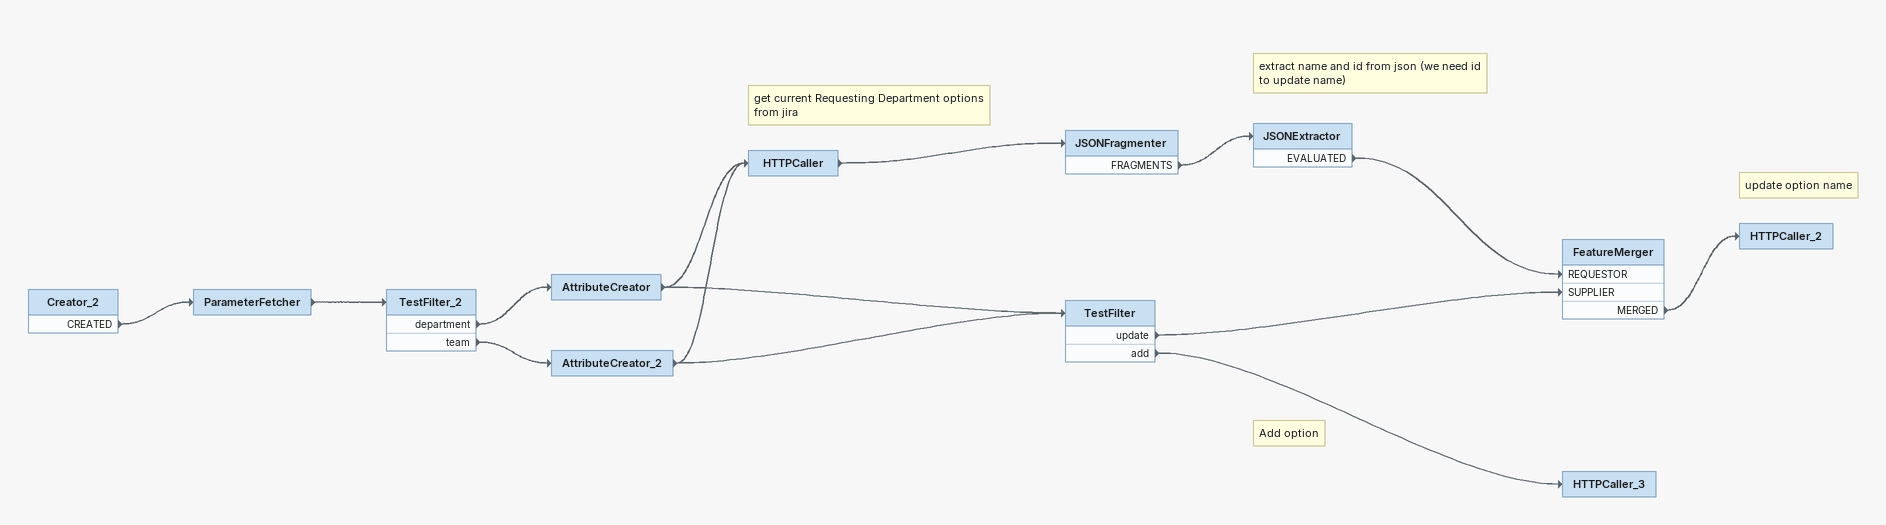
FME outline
Creator_2
    CREATED -> ParameterFetcher
ParameterFetcher
    -> TestFilter_2
TestFilter_2
    department -> AttributeCreator
    team -> AttributeCreator_2
AttributeCreator
    -> TestFilter
    -> HTTPCaller
AttributeCreator_2
    -> TestFilter
    -> HTTPCaller
Note: get current Requesting Department options from jira
HTTPCaller
    -> JSONFragmenter
JSONFragmenter
    FRAGMENTS -> JSONExtractor
Note: extract name and id from json (we need id to update name)
JSONExtractor
    EVALUATED -> FeatureMerger [REQUESTOR]
TestFilter
    update -> FeatureMerger [SUPPLIER]
    add -> HTTPCaller_3
FeatureMerger
    MERGED -> HTTPCaller_2
Note: update option name
HTTPCaller_2
Note: Add option
HTTPCaller_3
